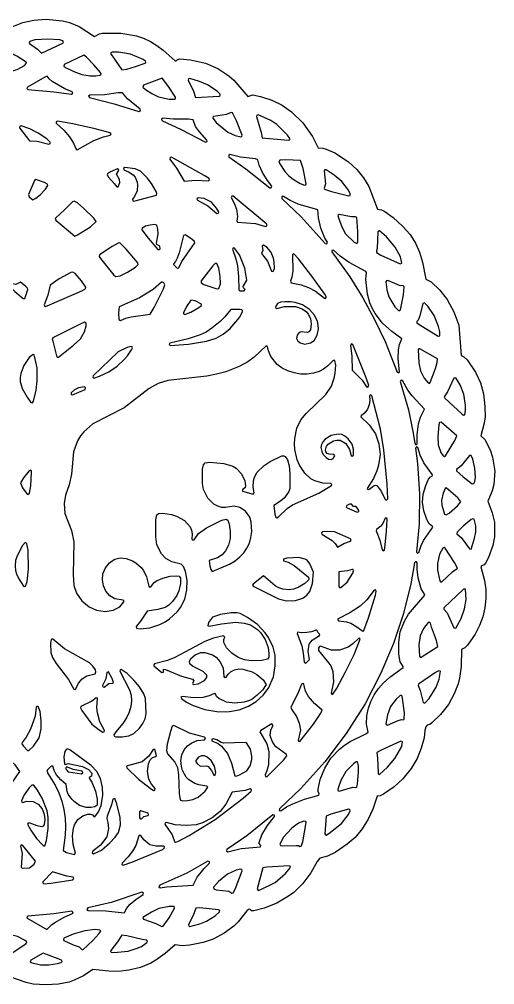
# Model space of a CAD drawing. Header units: metres. Extents: x 4 to 295, y 5 to 295.
# Drawn here: x 153.1 to 295.4, y 5.5 to 294.6 of the extents above; entities that cross this region are included whole.
import ezdxf

# ---------------------------------------------------------------- set-up
doc = ezdxf.new("R2010")
doc.units = ezdxf.units.M

msp = doc.modelspace()

# ---------------------------------------------------------------- linework, layer by layer
at = {"layer": 'CUT'}
msp.add_lwpolyline([(150.6747, 292.2927), (154.1692, 293.7003), (157.3726, 294.4056), (161.1418, 294.6434), (165.9643, 294.2318), (168.0631, 293.6924), (171.0349, 292.4565), (175.6227, 289.5182), (177.0945, 290.2861), (177.9112, 290.4508), (183.514, 290.4543), (188.1472, 289.6903), (190.252, 288.9818), (192.3051, 288.0161), (194.2577, 286.8298), (196.1707, 285.3568), (199.6908, 282.1884), (200.0177, 282.1891), (200.3265, 282.5223), (201.0937, 282.8079), (204.2957, 282.5405), (208.788, 281.484), (212.5471, 279.9022), (215.829, 277.7338), (217.3392, 276.4037), (221.4977, 271.5298), (222.9746, 272.0553), (225.2824, 271.5521), (228.7005, 270.4333), (231.7707, 268.9125), (234.576, 266.9318), (238.0019, 263.5906), (240.8782, 259.5105), (242.5197, 256.1274), (243.9325, 256.0561), (244.9356, 255.7918), (247.5224, 254.6515), (251.6328, 251.9211), (254.0893, 249.6452), (256.1466, 247.1693), (257.7298, 244.5306), (260.307, 237.8346), (261.5592, 237.6238), (262.5298, 237.1146), (265.0561, 235.2474), (267.8112, 232.7004), (270.0607, 230.1509), (271.6557, 227.6366), (272.8957, 224.858), (273.8111, 221.898), (274.7527, 216.7955), (276.3526, 216.0147), (279.0107, 213.5016), (281.1595, 210.7048), (283.2007, 207.0655), (284.6811, 203.0249), (285.3828, 194.0099), (286.1692, 193.6006), (287.1427, 192.6271), (289.6304, 189.0189), (291.1412, 185.7934), (292.0896, 182.4782), (292.5043, 178.7265), (292.5047, 175.5957), (292.2355, 173.711), (291.2533, 169.8739), (292.4936, 168.8441), (294.0363, 165.6788), (294.7291, 163.5392), (295.4051, 159.3303), (295.1307, 155.293), (294.6236, 153.4254), (293.3252, 150.307), (294.6871, 146.8561), (295.3117, 144.0733), (295.3424, 139.6732), (294.8097, 137.0168), (293.5629, 133.4922), (292.6566, 131.7836), (292.2233, 131.2642), (291.4744, 130.9606), (291.3056, 130.676), (292.3771, 126.6003), (292.736, 123.9063), (292.7685, 121.1564), (292.467, 118.3864), (291.8139, 115.6679), (290.8552, 113.0823), (289.557, 110.5389), (287.2624, 107.2292), (286.4674, 106.4393), (285.5111, 105.9598), (285.3256, 100.8424), (284.8864, 97.3288), (284.4927, 95.6659), (283.3214, 92.5913), (281.5614, 89.4596), (279.1574, 86.4108), (276.6164, 83.9562), (275.942, 83.4794), (275.179, 83.2663), (274.7878, 82.7827), (274.4615, 81.6198), (274.2446, 79.4816), (273.4192, 76.3321), (272.2352, 73.288), (270.4142, 70.2331), (267.9163, 67.1408), (265.3339, 64.7933), (262.1491, 62.5798), (261.1271, 62.1145), (260.2246, 61.9788), (258.943, 58.13), (257.5625, 55.0753), (255.7473, 52.1604), (253.6384, 49.6412), (251.2828, 47.582), (247.6147, 45.1462), (245.3387, 44.0679), (243.0042, 43.4264), (242.2676, 42.4721), (240.3173, 39.0769), (237.9751, 35.8269), (235.2562, 33.162), (233.7156, 32.0042), (230.2078, 29.9526), (226.4209, 28.4262), (223.3134, 27.6844), (222.6248, 27.6901), (222.0755, 28.1125), (221.6989, 28.0917), (221.1985, 27.6785), (218.603, 24.3332), (217.3042, 23.0939), (214.4026, 20.925), (211.153, 19.2088), (208.1662, 18.1338), (204.1489, 17.3421), (201.8567, 17.1646), (199.7831, 17.4593), (196.7047, 14.8294), (193.9216, 12.8373), (192.4126, 11.9926), (189.3308, 10.7221), (185.9156, 9.8991), (182.813, 9.5165), (179.8349, 9.5467), (175.0888, 10.0729), (172.2971, 8.189), (169.547, 6.8432), (168.0247, 6.3261), (164.7751, 5.7081), (160.9849, 5.5322), (157.1823, 5.6854), (155.1142, 6.1598), (150.2021, 7.8992)], dxfattribs=at)
for points in [[(156.2049, 287.9786), (156.0693, 287.7041), (156.1737, 287.4163), (158.5067, 285.6647), (159.7544, 284.4799), (166.1524, 287.5175), (166.3501, 287.861), (166.1451, 288.2002), (165.249, 288.4834), (161.5248, 288.7447), (157.7096, 288.4585), (156.2049, 287.9786)], [(144.5359, 281.7983), (144.3465, 281.2729), (145.1774, 280.6272), (147.5151, 279.4296), (149.3102, 278.9698), (150.5202, 279.033), (152.5998, 279.7384), (154.5818, 280.8169), (155.2655, 281.5029), (155.097, 281.8251), (152.299, 283.5863), (149.9778, 284.8279), (144.5359, 281.7983)], [(166.4914, 281.1153), (166.3858, 280.6257), (166.9129, 280.2201), (169.4027, 279.0058), (171.8433, 278.0791), (174.3178, 277.7108), (175.9783, 277.6807), (177.2153, 277.879), (177.5991, 278.2025), (177.4051, 278.7527), (175.4233, 281.018), (173.2188, 283.3397), (172.3978, 283.9022), (166.4914, 281.1153)], [(180.8338, 284.8486), (180.4938, 284.6496), (180.5007, 284.2557), (183.8078, 279.5026), (185.2694, 279.723), (187.911, 280.4852), (190.7675, 281.5026), (190.9934, 281.7501), (190.8949, 282.1408), (190.1181, 282.5919), (186.3353, 284.1806), (182.7363, 284.8159), (180.8338, 284.8486)], [(155.5639, 274.3561), (155.3171, 273.9214), (155.662, 273.6029), (163.378, 272.9045), (168.6521, 272.1974), (169.0585, 272.5336), (168.8658, 272.9254), (166.7365, 273.8049), (162.9343, 276.0569), (161.9839, 276.7922), (161.4157, 277.5664), (160.7168, 277.3345), (155.5639, 274.3561)], [(190.2525, 274.8915), (190.0816, 274.3613), (190.8949, 273.6062), (192.7429, 272.4028), (194.7951, 271.4048), (197.9302, 270.7063), (199.5085, 270.6884), (199.8284, 270.9395), (199.7973, 271.2765), (197.7033, 274.5296), (195.8172, 277.0625), (190.2525, 274.8915)], [(204.0928, 276.9055), (203.7012, 276.8038), (203.6104, 276.4096), (205.1814, 273.1339), (205.8477, 271.2577), (212.9473, 271.6475), (213.2551, 271.8568), (213.2262, 272.2617), (212.2756, 273.1134), (209.4187, 275.0208), (207.0132, 276.0664), (204.0928, 276.9055)], [(174.2292, 271.9612), (173.8182, 271.6271), (174.0819, 271.2017), (181.4296, 269.3537), (188.8838, 267.0569), (189.3384, 267.3072), (189.2354, 267.7235), (185.4896, 270.806), (183.9636, 272.6636), (182.6247, 272.6323), (178.602, 272.046), (174.2292, 271.9612)], [(211.1748, 265.5853), (210.9701, 265.3713), (210.985, 265.0512), (212.042, 263.7454), (215.5176, 260.8431), (217.672, 259.8243), (219.3571, 259.4734), (219.7225, 259.6449), (219.7703, 259.9772), (218.0702, 264.2881), (216.8879, 266.6812), (216.5499, 266.7301), (215.0621, 266.1583), (211.1748, 265.5853)], [(224.6016, 265.9893), (224.1887, 265.8916), (224.0913, 265.494), (225.4929, 260.7196), (225.773, 259.1722), (233.6079, 258.4315), (234.0527, 258.5803), (234.0906, 258.9849), (233.4078, 259.9504), (230.1602, 263.1648), (228.4312, 264.2991), (224.6016, 265.9893)], [(164.5175, 264.1331), (164.1262, 263.9475), (164.1477, 263.5149), (166.404, 261.4516), (168.1153, 259.4472), (169.3477, 257.5254), (170.101, 255.7617), (170.4024, 255.5327), (175.3574, 258.3773), (178.3145, 259.4447), (180.2911, 259.9157), (180.5592, 260.2137), (180.2885, 260.662), (175.8224, 261.8558), (169.0648, 263.3478), (164.5175, 264.1331)], [(196.037, 265.0395), (195.6009, 264.791), (195.7708, 264.3187), (201.5696, 261.6619), (208.7928, 257.878), (209.2839, 258.0521), (209.2466, 258.4814), (207.0286, 260.9271), (205.8734, 262.5251), (205.0871, 264.5334), (203.7342, 264.692), (199.1957, 264.6935), (196.037, 265.0395)], [(153.6251, 262.7167), (153.2126, 262.5918), (153.167, 262.1632), (156.0952, 258.2348), (158.4058, 258.1031), (161.9594, 257.2714), (162.3389, 257.4689), (162.3089, 257.8957), (161.2764, 258.8105), (158.7239, 260.5705), (156.2402, 261.811), (153.6251, 262.7167)], [(198.6528, 253.329), (198.1975, 253.2467), (198.1413, 252.7874), (200.1224, 250.0534), (202.3837, 246.1307), (205.8979, 246.4796), (209.6453, 246.2537), (209.9745, 246.4298), (209.9154, 246.928), (208.4008, 247.8747), (198.6528, 253.329)], [(228.0634, 244.1854), (228.5309, 244.1597), (228.6727, 244.6377), (227.3432, 246.3312), (225.8963, 248.7242), (224.8566, 250.9574), (224.4924, 252.5722), (223.7962, 252.8334), (219.2826, 253.3572), (216.1327, 254.1545), (215.7647, 253.9979), (215.8484, 253.4541), (220.9126, 249.8905), (228.0634, 244.1854)], [(231.0464, 252.4117), (230.8104, 252.0371), (231.0884, 251.3267), (232.596, 249.08), (233.7707, 247.7872), (235.0309, 246.7585), (237.1854, 245.4951), (238.5076, 244.9297), (238.8847, 245.0493), (238.9808, 245.3639), (238.0339, 249.9293), (237.294, 252.3139), (232.8916, 252.5632), (231.0464, 252.4117)], [(181.5163, 245.4575), (182.2928, 244.427), (182.6451, 244.5127), (183.1855, 245.7684), (183.0907, 246.6875), (182.1667, 248.3138), (182.8728, 249.3476), (182.8102, 249.6746), (182.518, 249.8342), (180.3725, 248.9728), (179.4929, 248.3831), (179.3444, 248.0961), (179.7511, 247.3711), (181.5163, 245.4575)], [(184.633, 250.2197), (184.2864, 250.0084), (184.3394, 249.573), (185.7993, 248.994), (187.1292, 248.0483), (187.7467, 247.3596), (188.3784, 245.8764), (188.5006, 245.023), (188.3183, 243.2877), (187.6022, 241.6097), (186.9753, 240.7529), (187.0823, 240.2978), (187.4073, 240.2139), (194.154, 241.998), (194.2353, 242.4591), (194.0356, 243.0436), (192.6949, 245.4368), (191.3735, 247.1689), (189.3633, 249.1811), (187.7305, 249.8702), (184.633, 250.2197)], [(244.9046, 249.5506), (244.5338, 249.5671), (244.3141, 249.2271), (244.7217, 245.3245), (244.3662, 244.0843), (244.4697, 243.7611), (246.5726, 243.0485), (251.7682, 241.7882), (252.1144, 241.896), (252.1747, 242.4151), (251.6472, 243.4806), (249.6492, 246.0481), (247.3097, 247.9805), (244.9046, 249.5506)], [(157.999, 246.666), (157.6078, 246.3379), (155.8335, 242.1294), (156.0039, 241.4438), (157.1047, 240.6255), (158.0326, 241.0401), (159.275, 242.072), (160.9224, 243.7788), (161.6626, 244.8758), (161.525, 245.2457), (160.6445, 245.7512), (157.999, 246.666)], [(163.8701, 235.0934), (163.7874, 234.7668), (164.003, 234.4431), (169.7021, 229.7262), (170.5086, 230.0565), (174.3597, 232.4889), (176.0621, 234.0462), (175.3805, 235.0653), (172.4222, 238.0233), (170.4887, 239.6635), (169.4924, 240.2258), (168.9737, 239.9853), (166.6344, 237.5585), (163.8701, 235.0934)], [(206.6211, 241.1928), (206.2605, 240.8943), (206.4137, 240.4854), (209.4798, 238.763), (212.2082, 236.4941), (212.7184, 236.5993), (212.7724, 236.9607), (212.1208, 238.0791), (210.5713, 239.8339), (208.4625, 240.9353), (206.6211, 241.1928)], [(217.1086, 241.6752), (216.6732, 241.7037), (216.4839, 241.3106), (217.4302, 239.6122), (218.0873, 237.8128), (218.4409, 235.6321), (218.2223, 234.2024), (218.3635, 233.8703), (223.7852, 233.4713), (226.8119, 232.6357), (227.1857, 232.7686), (227.1417, 233.3133), (217.1086, 241.6752)], [(244.6228, 227.5264), (245.1095, 227.4323), (245.3051, 227.8546), (244.5782, 229.0869), (243.3713, 232.1233), (242.6365, 235.2383), (242.4044, 237.5364), (236.5682, 239.2721), (234.1398, 240.3662), (232.1381, 241.61), (231.7155, 241.5363), (231.6941, 240.9901), (237.4602, 235.4536), (244.6228, 227.5264)], [(248.8848, 236.2042), (248.4793, 235.9123), (248.6171, 235.1782), (249.687, 232.462), (250.7637, 230.3879), (253.3765, 227.9388), (253.9435, 227.5972), (254.2689, 227.6511), (254.4366, 227.9351), (254.4382, 231.0677), (254.0863, 235.268), (253.7726, 235.4511), (252.5178, 235.46), (248.8848, 236.2042)], [(189.8617, 232.1147), (189.7799, 231.6091), (191.6735, 229.0622), (194.5445, 225.7033), (195.0616, 225.6908), (195.1983, 225.9512), (195.1145, 226.6915), (194.2971, 227.1643), (194.1764, 227.5558), (194.6139, 230.3872), (194.5552, 231.8432), (194.2946, 232.9559), (193.5616, 233.1657), (192.2333, 233.0204), (190.8648, 232.6471), (189.8617, 232.1147)], [(260.0189, 225.2977), (260.0646, 224.7674), (261.2878, 224.0399), (267.1213, 221.3874), (267.6064, 221.5697), (267.2169, 223.5363), (265.5867, 226.4511), (263.0565, 229.4783), (260.9119, 231.336), (260.4666, 231.0183), (260.2492, 226.0486), (260.0189, 225.2977)], [(199.8405, 222.0827), (199.2228, 221.4251), (199.3136, 221.1081), (200.3785, 220.1302), (200.8437, 220.1782), (201.7323, 222.0877), (205.5909, 227.6711), (205.5279, 228.0593), (204.721, 228.8126), (202.7701, 230.1148), (202.2755, 229.8856), (200.9465, 224.658), (200.385, 223.0882), (199.8405, 222.0827)], [(177.1217, 224.0702), (176.9982, 223.6462), (177.4263, 223.0015), (181.3303, 218.0247), (181.9978, 217.6143), (183.2386, 217.8639), (185.5081, 218.9515), (187.8644, 220.3873), (188.6941, 221.2252), (188.5313, 221.7414), (185.0758, 225.7816), (183.1731, 227.6681), (182.6536, 227.5715), (180.8635, 226.6031), (177.1217, 224.0702)], [(217.5212, 226.1486), (217.0627, 226.195), (216.8734, 225.8092), (217.9314, 222.9342), (218.4416, 220.8311), (218.7348, 217.6338), (218.8017, 213.6567), (219.1007, 213.3602), (220.4437, 213.2939), (220.7462, 213.7642), (220.196, 214.2502), (220.107, 214.6404), (221.2158, 216.4819), (220.5825, 220.0918), (219.0231, 224.0612), (217.5212, 226.1486)], [(225.9424, 225.3899), (225.5854, 224.4828), (227.3583, 222.2181), (228.5467, 219.2371), (229.0771, 219.0903), (229.4476, 219.9961), (229.4222, 221.9925), (229.2093, 223.0994), (228.3757, 224.9588), (227.1381, 226.4051), (226.1577, 226.9642), (225.7834, 226.676), (225.9424, 225.3899)], [(256.8122, 216.6909), (257.0738, 218.8388), (256.8676, 219.0967), (251.8514, 221.7693), (249.1332, 223.7176), (247.1581, 225.5442), (246.6137, 225.4498), (246.6044, 225.0156), (252.0339, 217.4788), (255.9488, 211.2088), (259.4592, 204.7731), (262.5991, 198.2013), (266.1852, 188.9639), (266.6566, 188.7518), (266.9307, 189.119), (266.4805, 192.9841), (266.6556, 195.6872), (266.9311, 197.2684), (267.644, 198.9939), (264.584, 201.1443), (261.8329, 203.632), (259.6087, 206.5321), (258.7191, 208.0999), (258.0191, 209.7425), (257.2817, 212.3469), (256.8122, 216.6909)], [(234.2563, 216.2454), (234.4955, 215.7546), (237.4312, 215.0915), (239.658, 214.3464), (241.736, 213.2453), (244.4009, 211.1219), (244.7006, 211.0767), (244.9599, 211.2943), (244.9674, 211.5972), (244.5182, 212.3068), (240.6783, 217.6714), (236.6744, 222.9028), (235.2867, 224.4245), (234.8578, 224.0839), (234.9659, 219.2531), (234.7009, 217.4442), (234.2563, 216.2454)], [(207.5162, 216.3599), (207.5242, 215.7697), (208.3441, 215.254), (211.9177, 214.0151), (212.5401, 213.8878), (212.8253, 214.0131), (213.2724, 215.4723), (213.2198, 217.6984), (212.8081, 220.0736), (212.2289, 221.5225), (211.7559, 221.5552), (211.0168, 220.7699), (207.5162, 216.3599)], [(160.5307, 209.1621), (160.5914, 208.8304), (160.888, 208.67), (162.0639, 209.1043), (171.803, 213.358), (172.8867, 213.9635), (172.9984, 214.4106), (171.6946, 216.3101), (169.7962, 218.47), (169.1205, 218.9587), (168.487, 218.8494), (165.0207, 216.9101), (162.2889, 215.042), (161.5947, 212.0102), (160.5307, 209.1621)], [(150.0601, 215.3002), (150.0344, 214.777), (151.7734, 213.0931), (154.2442, 211.0023), (154.7446, 211.048), (155.5842, 213.7087), (155.4798, 214.164), (155.0318, 214.66), (153.4103, 215.9356), (152.0428, 215.1866), (150.6695, 215.5256), (150.0601, 215.3002)], [(182.9147, 204.7671), (183.356, 204.4899), (184.9303, 205.1849), (186.5873, 205.5784), (192.2768, 206.3852), (193.4739, 208.3842), (196.2098, 213.9421), (196.5981, 215.1033), (196.3362, 215.712), (195.98, 215.9494), (195.6461, 215.8947), (193.1161, 213.7163), (189.103, 211.2266), (183.0099, 208.5418), (182.7885, 206.6935), (182.9147, 204.7671)], [(263.3755, 216.4101), (263.0166, 216.3569), (262.8568, 216.0312), (263.0942, 213.6691), (263.6828, 211.5678), (265.4872, 208.5458), (266.6049, 207.4503), (267.001, 207.3896), (267.2356, 207.6723), (268.1225, 212.142), (268.3012, 214.5503), (268.0292, 214.8719), (266.8912, 214.8973), (263.3755, 216.4101)], [(202.2285, 206.767), (202.266, 206.3955), (202.5986, 206.2258), (204.414, 206.9145), (206.8711, 208.3339), (207.5837, 208.9474), (207.6141, 209.3563), (205.6964, 210.2948), (204.4104, 210.5057), (203.1291, 208.5896), (202.2285, 206.767)], [(229.7559, 208.5346), (229.834, 208.1806), (230.1513, 208.042), (232.4567, 208.657), (235.7185, 208.6796), (237.797, 207.9671), (239.0751, 207.0012), (239.6008, 206.3758), (240.2369, 205.023), (240.4438, 203.4473), (240.2237, 201.6607), (239.7647, 201.0593), (239.3122, 200.8891), (237.4592, 201.0009), (236.9059, 200.8197), (236.2314, 200.0382), (236.1124, 199.0036), (236.3498, 198.4643), (237.1312, 197.7355), (238.5253, 197.3804), (240.2147, 197.7168), (241.3103, 198.4876), (242.2737, 200.0645), (242.6276, 201.9759), (242.5694, 203.0862), (242.3623, 204.1454), (241.4505, 206.078), (239.9095, 207.7738), (237.8906, 209.0877), (235.6192, 209.8446), (234.2825, 210.0261), (232.5836, 210.083), (231.2686, 209.9053), (230.3594, 209.5014), (229.7559, 208.5346)], [(272.0947, 204.1691), (272.1104, 203.792), (272.5232, 203.4628), (278.4922, 199.7232), (279.0234, 199.8719), (278.9637, 201.0795), (278.5908, 202.6926), (277.2928, 205.9586), (275.4181, 208.7059), (274.3796, 209.7279), (273.8722, 209.5348), (272.9778, 205.8774), (272.4483, 204.5833), (272.0947, 204.1691)], [(198.1741, 197.6888), (197.9399, 197.2892), (198.2903, 196.9421), (203.7492, 197.3782), (209.1149, 198.2771), (211.9902, 199.1881), (214.1196, 200.3151), (216.2193, 202.0736), (219.0146, 205.358), (219.9294, 207.0258), (219.9336, 207.4814), (219.7118, 207.6832), (219.0095, 207.7689), (216.3821, 207.7658), (214.6275, 205.5705), (213.2422, 204.1863), (210.7469, 202.1312), (208.9726, 200.9898), (207.2241, 200.1618), (203.68, 198.961), (198.1741, 197.6888)], [(163.1232, 199.2337), (162.956, 198.95), (163.0633, 198.2564), (164.2454, 193.8264), (164.4191, 193.5051), (164.7733, 193.4366), (169.3323, 197.0187), (171.3535, 198.9512), (172.575, 201.0745), (173.0815, 202.8835), (173.0793, 203.6905), (172.629, 203.9173), (171.0957, 203.2769), (163.1232, 199.2337)], [(184.4068, 120.1718), (184.4138, 120.5059), (184.1961, 120.711), (181.6855, 121.1216), (180.1506, 122.0144), (178.9853, 123.377), (178.2445, 124.9859), (177.9453, 126.751), (178.1289, 128.6135), (178.8501, 130.3973), (180.1174, 131.8981), (180.8778, 132.5072), (181.6979, 132.9749), (183.2914, 133.3923), (185.0409, 133.2158), (186.9921, 132.4706), (187.9616, 131.9053), (189.5141, 130.4997), (190.2091, 129.5835), (191.1735, 127.6546), (191.8215, 124.8436), (192.0745, 124.5855), (192.4596, 124.6703), (193.464, 125.9383), (194.1949, 126.4632), (196.0669, 127.3242), (198.2606, 127.8506), (200.0614, 128.003), (200.9102, 127.8545), (201.3559, 127.2864), (201.359, 125.7047), (200.8467, 123.4603), (200.2423, 122.1085), (198.9134, 120.3075), (197.8373, 119.2364), (196.7081, 118.5119), (194.5224, 117.8916), (191.3291, 117.3594), (189.3818, 114.3582), (188.0642, 112.8151), (188.1543, 112.2625), (189.2472, 112.125), (192.1954, 112.4186), (195.184, 113.3862), (196.695, 114.1846), (198.087, 115.0872), (200.4508, 117.2852), (201.3706, 118.4992), (202.5845, 121.0119), (203.2244, 123.8106), (203.2868, 126.702), (202.8042, 129.3139), (202.1975, 130.7955), (201.5635, 131.4658), (198.7276, 132.1593), (196.9908, 133.1511), (195.6372, 134.5154), (194.2172, 137.2116), (193.9113, 139.6791), (193.9404, 144.7311), (194.2741, 146.2311), (194.7449, 146.649), (196.0552, 146.7824), (198.6514, 146.3578), (200.1116, 145.8774), (202.5701, 144.5111), (204.25, 142.631), (204.6627, 141.626), (204.8153, 140.5805), (204.711, 138.9563), (205.0472, 138.6432), (205.3866, 138.7726), (206.7318, 140.6117), (209.0796, 142.3331), (213.7052, 144.6884), (214.9886, 144.9359), (215.4868, 144.6627), (215.9152, 143.4355), (216.216, 141.355), (216.1575, 139.1837), (215.6848, 137.1847), (214.7854, 135.4287), (213.8372, 134.2977), (212.411, 133.365), (209.9636, 132.5709), (210.0922, 130.9301), (210.4121, 129.8671), (210.8189, 129.3046), (216.0331, 131.4859), (217.68, 132.4644), (219.1346, 133.6231), (220.2931, 134.8681), (221.2417, 136.2765), (221.9602, 137.7998), (222.4415, 139.4377), (222.6785, 141.2372), (222.5408, 144.0768), (222.0446, 145.5948), (220.7744, 147.306), (219.0808, 148.4475), (217.3905, 148.8187), (214.8426, 148.4138), (213.6284, 148.475), (212.4724, 148.799), (211.3243, 149.4042), (209.4945, 151.2045), (208.2563, 153.808), (207.9148, 155.6519), (207.8895, 159.8846), (208.1851, 161.1861), (208.6993, 161.8446), (210.1604, 162.0162), (214.3552, 161.6352), (216.9832, 160.8039), (218.0083, 160.2054), (219.6098, 158.4924), (220.5473, 156.4606), (220.8066, 154.9482), (220.6486, 154.405), (219.8796, 153.6854), (219.9112, 153.2896), (223.0717, 152.4611), (223.4274, 152.8352), (223.0637, 154.5675), (223.153, 156.4532), (223.458, 157.5491), (224.3224, 158.9949), (226.3479, 161.0201), (228.1577, 162.2581), (231.7148, 163.8753), (232.2457, 163.9169), (232.6845, 163.7027), (233.3964, 162.6787), (233.8516, 160.9492), (234.087, 158.6423), (234.0286, 154.1788), (233.7328, 153.2282), (232.4365, 151.3095), (231.2545, 150.3047), (229.2563, 149.0255), (229.5733, 146.4611), (229.8625, 145.5391), (230.159, 145.3285), (230.7174, 145.643), (233.2607, 148.0939), (234.8337, 149.1898), (242.7281, 152.7707), (246.5431, 154.9857), (246.6091, 155.3459), (246.3474, 155.602), (243.9943, 155.7427), (241.5258, 156.4003), (240.3908, 157.018), (238.5203, 158.7136), (236.9829, 161.1045), (236.3092, 162.695), (235.5477, 165.8576), (235.4545, 167.5362), (235.5178, 169.1493), (236.1903, 172.2196), (237.3888, 174.7182), (238.9162, 176.5765), (244.8373, 182.2906), (246.5014, 184.7461), (247.3773, 187.2053), (247.6449, 188.7145), (247.8164, 191.0605), (247.5926, 192.4684), (247.091, 192.4749), (245.4182, 190.8341), (244.1679, 189.8909), (242.865, 189.182), (241.127, 188.621), (239.1649, 188.345), (237.2279, 188.4083), (235.3214, 188.726), (233.4454, 189.3276), (231.7679, 190.18), (230.2777, 191.3012), (228.4297, 193.6805), (227.7077, 195.3263), (227.4041, 196.6205), (226.9455, 196.8165), (223.3472, 193.4909), (221.49, 192.0756), (218.9002, 190.705), (214.8793, 189.0615), (212.1303, 188.3215), (209.2168, 187.7913), (197.5137, 186.4463), (194.6237, 185.5979), (192.0015, 184.1245), (184.4287, 178.3056), (175.1309, 173.5401), (172.4089, 171.1419), (171.3727, 169.8537), (170.5044, 168.3857), (169.3432, 165.1242), (168.6915, 158.4512), (167.9577, 155.2518), (166.8974, 152.152), (166.501, 149.628), (166.6655, 146.6376), (168.72, 141.5823), (169.4262, 138.1683), (169.1651, 128.3437), (169.3729, 125.1139), (170.1774, 122.8033), (171.7912, 120.5387), (174.0013, 118.6951), (176.1368, 117.7123), (178.7704, 117.3112), (181.1938, 117.6527), (183.2188, 118.7189), (184.4068, 120.1718)], [(175.1801, 187.8882), (175.0797, 187.4719), (175.4219, 187.2144), (177.1261, 187.778), (179.88, 189.1098), (182.3497, 190.7922), (184.4904, 192.7274), (185.421, 193.8295), (186.7124, 195.6833), (186.9563, 196.2152), (186.8959, 196.538), (186.5352, 196.6991), (185.3599, 196.3792), (182.6636, 195.0483), (175.1801, 187.8882)], [(252.9564, 197.2369), (252.5215, 197.4585), (252.2109, 197.0819), (252.6609, 193.6334), (252.7756, 189.5875), (255.7615, 186.5966), (257.0355, 184.5852), (257.4542, 184.4725), (257.7089, 184.9305), (256.9099, 187.2876), (252.9564, 197.2369)], [(156.5333, 179.8684), (157.0281, 179.7678), (157.3372, 180.2734), (158.0814, 183.5395), (158.4336, 186.3846), (158.3723, 190.2766), (157.7685, 193.3252), (157.4963, 194.1237), (157.1836, 194.3061), (156.0677, 193.3271), (154.4187, 190.9974), (153.4956, 188.5957), (153.3172, 187.3993), (153.3512, 186.2007), (153.9622, 184.0943), (155.4177, 181.4672), (156.5333, 179.8684)], [(273.0326, 195.9823), (272.6604, 195.9554), (272.4812, 195.6281), (272.7314, 191.7485), (273.2098, 189.3518), (274.2919, 187.1872), (275.4796, 185.7375), (275.863, 185.6231), (276.1344, 185.8699), (277.6858, 190.0705), (278.2074, 191.8176), (278.2991, 192.9222), (273.0326, 195.9823)], [(271.4697, 167.5732), (271.83, 167.2389), (272.2313, 167.5226), (272.1629, 170.242), (272.6344, 173.5298), (273.2107, 175.4951), (274.4108, 177.8637), (270.6751, 181.8457), (269.4049, 183.5622), (267.8459, 186.4396), (267.4404, 186.5953), (267.1472, 186.1268), (269.5623, 177.6933), (271.0246, 170.7035), (271.4697, 167.5732)], [(281.2316, 183.0678), (280.2434, 181.5449), (280.4726, 181.1915), (285.5673, 176.4518), (286.0457, 176.1171), (286.4307, 176.2329), (286.6924, 177.5595), (286.6659, 179.0641), (286.171, 182.3892), (285.0511, 185.1701), (283.7544, 187.2446), (283.2188, 187.1369), (281.2316, 183.0678)], [(168.6103, 182.7959), (168.5851, 182.2971), (169.0359, 182.167), (172.7424, 183.8089), (172.9337, 184.2965), (172.5427, 184.5474), (170.7496, 184.2512), (169.575, 183.6638), (168.6103, 182.7959)], [(258.6595, 181.9285), (258.2888, 182.2033), (257.9155, 181.9321), (257.9926, 180.581), (257.8172, 179.1939), (257.3272, 177.8868), (256.5038, 176.7549), (255.3784, 175.8778), (255.2955, 175.5618), (257.8319, 173.2149), (259.7451, 170.5371), (260.7659, 167.5569), (261.0674, 164.3533), (260.6286, 161.1361), (260.1131, 159.4637), (259.1054, 157.1567), (257.2112, 154.1559), (257.369, 153.9052), (257.6945, 153.8455), (259.3283, 155.0203), (259.7877, 155.131), (260.1815, 154.9516), (261.3953, 153.382), (262.6605, 150.8216), (263.0272, 150.6599), (263.3678, 151.0185), (263.228, 155.4602), (262.2616, 165.7107), (261.2375, 171.8513), (258.6595, 181.9285)], [(279.3336, 174.0015), (278.8383, 173.9024), (278.6441, 173.1558), (278.4131, 169.7311), (278.5007, 167.1968), (279.3108, 164.8937), (280.0205, 163.8674), (280.3628, 163.7443), (280.6394, 163.9242), (283.5203, 168.5483), (284.1033, 169.948), (279.3336, 174.0015)], [(247.5651, 163.8838), (247.2488, 164.3204), (245.8017, 164.4115), (245.2579, 164.6421), (244.8507, 165.084), (244.7164, 165.66), (245.0789, 166.7792), (245.5881, 167.4251), (247.1611, 168.4343), (248.1695, 168.6373), (249.1749, 168.5578), (250.802, 167.6188), (251.9611, 165.8053), (252.4125, 163.9796), (252.7763, 163.8078), (253.111, 164.0851), (253.1249, 165.9069), (252.6858, 167.3648), (251.5133, 169.0083), (250.5473, 169.8331), (249.6026, 170.2937), (248.5414, 170.4094), (246.4336, 169.9742), (244.6245, 168.8555), (243.966, 168.1423), (243.538, 167.3136), (243.3785, 166.4583), (243.619, 165.2091), (244.0347, 164.3561), (244.9164, 163.3954), (245.644, 162.9592), (246.4955, 162.8652), (247.0522, 163.1206), (247.5651, 163.8838)], [(271.9677, 135.1679), (272.2145, 134.7676), (272.6888, 134.9278), (273.4029, 137.0258), (274.1323, 138.5159), (276.8962, 142.5215), (276.7885, 142.7958), (275.8065, 143.5784), (275.1053, 144.889), (274.1971, 147.4372), (273.8333, 149.9584), (274.039, 152.3944), (274.7792, 155.0116), (275.6328, 156.9528), (276.1381, 157.5752), (276.6994, 157.8612), (276.7941, 158.1806), (274.1763, 161.8318), (273.062, 164.1483), (272.4089, 166.3872), (272.0386, 166.6123), (271.6657, 166.206), (272.3195, 161.5774), (272.8759, 152.5095), (272.7589, 143.5306), (271.9677, 135.1679)], [(285.3413, 160.9155), (283.9269, 159.8338), (283.9723, 159.4696), (285.9827, 157.6042), (288.6954, 155.5307), (289.1936, 155.5961), (289.4885, 156.2026), (289.6521, 157.5224), (289.5101, 160.2378), (288.907, 162.8659), (288.3703, 164.0623), (287.8196, 164.0545), (285.3413, 160.9155)], [(155.3773, 152.4675), (155.7713, 152.3875), (156.1084, 152.7636), (156.558, 154.8821), (156.7627, 158.9845), (156.6822, 159.3947), (156.4056, 159.5845), (156.0567, 159.4623), (154.3109, 157.3572), (153.4471, 155.8421), (154.0265, 154.3417), (155.3773, 152.4675)], [(280.3761, 146.4645), (280.8437, 146.2064), (281.7525, 146.7877), (284.2246, 148.9357), (285.2431, 150.1124), (284.3433, 151.3551), (280.9084, 154.3141), (280.5504, 154.1329), (279.932, 152.7032), (279.469, 150.5049), (279.5844, 149.1798), (280.3761, 146.4645)], [(251.1029, 149.052), (250.907, 148.6341), (251.2313, 148.2972), (254.2468, 147.0312), (254.7023, 147.2439), (254.6967, 147.5832), (254.1182, 148.4168), (253.7608, 148.7122), (253.0892, 148.7754), (252.5289, 149.4264), (251.9339, 149.4117), (251.1029, 149.052)], [(259.9894, 141.8896), (259.8776, 141.481), (261.0028, 138.6316), (261.7157, 135.7539), (262.2105, 135.4975), (262.454, 135.7315), (262.5537, 136.3058), (263.0517, 141.3377), (263.2559, 144.9469), (263.1255, 145.2573), (262.5707, 145.2202), (261.8725, 143.6467), (261.2979, 142.8521), (259.9894, 141.8896)], [(284.124, 141.0927), (284.0939, 140.5749), (285.3251, 139.4547), (287.8458, 136.04), (288.3888, 136.003), (289.2826, 138.8751), (289.7383, 141.0899), (289.7665, 142.9813), (289.2344, 144.9088), (288.8689, 145.071), (288.3745, 144.8269), (285.9375, 142.8472), (284.124, 141.0927)], [(243.8517, 141.1347), (243.5298, 140.8483), (243.6393, 140.4649), (246.7665, 138.5502), (247.6763, 137.6931), (248.3466, 136.6112), (250.2115, 137.6587), (252.2094, 138.4011), (252.4211, 138.6589), (252.2094, 139.1063), (247.4593, 141.141), (245.9002, 141.2646), (243.8517, 141.1347)], [(154.3394, 124.8901), (154.6439, 124.7613), (154.9378, 124.9125), (155.4133, 126.325), (155.8549, 129.9836), (155.7111, 135.6299), (155.2981, 137.5139), (154.8362, 137.9125), (154.0016, 137.0893), (152.4125, 133.9923), (151.9392, 132.5801), (151.8226, 131.0082), (151.9089, 129.6111), (152.1945, 128.5273), (152.9122, 127.0683), (154.3394, 124.8901)], [(278.9607, 126.4803), (279.1757, 126.1737), (279.5823, 126.2114), (282.795, 129.2217), (284.2686, 130.2449), (283.3801, 131.9976), (280.5931, 136.309), (280.3165, 136.4879), (279.8633, 136.2185), (278.9072, 134.4762), (278.2695, 131.6645), (278.2699, 129.6338), (278.9607, 126.4803)], [(223.0586, 125.508), (222.9134, 125.1725), (223.1099, 124.8642), (230.6852, 121.0696), (233.121, 120.4425), (235.731, 120.5618), (237.9268, 121.3117), (239.1511, 122.2048), (240.0096, 123.3081), (240.8211, 125.676), (241.1277, 129.0428), (240.0127, 131.5707), (239.2152, 132.6404), (238.6914, 133.016), (236.7453, 133.4716), (233.1277, 133.2332), (232.2185, 132.9702), (232.1726, 132.4205), (233.5966, 132.0623), (235.3277, 131.1109), (239.678, 127.6134), (239.7998, 127.0121), (239.6563, 126.6371), (238.5869, 125.6436), (236.5276, 124.5036), (235.149, 124.0128), (233.8677, 123.8037), (231.9481, 123.9806), (230.7323, 124.3843), (229.6341, 125.0078), (226.1742, 127.978), (223.0586, 125.508)], [(230.9311, 58.21), (230.8694, 57.7204), (231.337, 57.5624), (233.0801, 58.7819), (234.9444, 59.7274), (238.4645, 61.0767), (242.7601, 62.3076), (242.8916, 62.664), (242.5522, 63.4293), (242.548, 64.1157), (243.1715, 66.9559), (244.5087, 70.4231), (246.3817, 73.4173), (248.9007, 76.0533), (250.4377, 77.2597), (252.0951, 78.3528), (256.8431, 80.6835), (257.4765, 81.1641), (257.0178, 83.5897), (257.1627, 86.1932), (257.5744, 88.3272), (258.2835, 90.3783), (259.3171, 92.386), (260.5941, 94.2217), (262.1318, 95.9335), (263.9683, 97.589), (268.0192, 100.4847), (268.0176, 100.8229), (267.0994, 102.2296), (266.7444, 104.5075), (266.7441, 108.1554), (267.1358, 111.2227), (268.3718, 114.4296), (269.6464, 116.5375), (274.448, 122.1994), (274.411, 122.5254), (273.3902, 124.1168), (273.046, 125.1438), (272.5157, 127.4183), (272.2217, 129.8371), (272.2048, 131.8473), (272.0238, 132.1247), (271.6593, 132.149), (271.443, 131.8981), (270.319, 125.5666), (268.0667, 116.6743), (265.0744, 107.7525), (261.3356, 98.8327), (256.6265, 89.6777), (250.9438, 80.7848), (244.5081, 72.3014), (237.3196, 64.2893), (230.9311, 58.21)], [(248.7312, 124.8125), (248.9266, 124.5017), (249.2935, 124.4909), (251.1894, 126.0974), (252.9313, 128.7286), (253.1638, 129.4908), (253.0249, 129.8251), (252.7077, 129.9095), (251.3222, 129.4331), (248.736, 129.1396), (248.7312, 124.8125)], [(254.1528, 112.7019), (255.9595, 111.398), (256.2537, 111.6097), (257.6403, 115.4311), (259.6917, 122.2306), (259.9671, 123.3835), (259.7026, 123.7696), (259.3081, 123.6824), (257.0938, 120.8017), (255.1119, 118.9361), (252.0682, 116.9239), (248.3632, 114.9769), (248.6204, 114.4849), (251.0387, 114.2031), (252.2961, 113.7934), (254.1528, 112.7019)], [(280.2229, 118.4278), (280.1815, 117.9889), (281.1572, 116.871), (283.1968, 112.3906), (283.7291, 112.2645), (285.3303, 115.1825), (286.4112, 118.1344), (286.8708, 120.8747), (286.6927, 123.9479), (286.3473, 124.0946), (285.9816, 123.875), (280.2229, 118.4278)], [(193.5493, 101.6043), (193.3047, 101.3341), (193.3902, 100.9798), (195.7444, 98.9933), (196.2641, 99.1745), (196.2779, 99.9801), (196.8938, 99.9312), (201.6602, 97.933), (204.8798, 97.0718), (205.286, 96.5594), (204.89, 95.8783), (205.1186, 95.4726), (206.6067, 95.6459), (208.5367, 96.6583), (209.1782, 97.4914), (209.2042, 98.1835), (208.163, 99.3592), (204.9042, 100.8921), (204.1434, 101.6297), (204.0225, 102.3141), (204.3851, 103.2241), (205.6891, 104.3219), (207.4167, 105.0245), (208.6368, 105.0593), (210.9369, 104.296), (211.9808, 103.6076), (213.1572, 102.3409), (214.0971, 100.4612), (214.3364, 97.8738), (214.547, 97.5706), (214.9789, 97.6232), (215.6193, 98.5522), (216.4984, 99.3106), (217.5474, 99.824), (218.7703, 100.0816), (220.0442, 100.0539), (222.835, 99.2124), (224.2274, 98.3931), (226.1021, 96.8692), (226.9666, 95.4607), (225.8416, 93.7406), (224.3354, 92.2638), (222.7531, 91.0625), (222.015, 90.6194), (220.432, 90.1145), (217.604, 89.8196), (215.1054, 90.1477), (212.7663, 91.215), (212.1403, 91.8168), (211.8343, 92.6124), (211.5481, 92.771), (209.9444, 92.0257), (208.0691, 91.5475), (205.3754, 91.4613), (201.8385, 91.8881), (201.4632, 91.6096), (201.5932, 91.1936), (203.11, 90.1785), (205.1734, 89.1627), (208.577, 87.9219), (212.8529, 87.2526), (216.0126, 87.3396), (218.9373, 87.89), (221.6561, 88.9025), (224.0239, 90.3177), (226.0974, 92.1941), (227.7179, 94.358), (229.1853, 97.7677), (229.6533, 101.0536), (229.6556, 104.2508), (229.07, 106.6511), (227.7015, 109.5016), (226.7236, 110.923), (224.3797, 113.4098), (221.4088, 115.5403), (219.1584, 116.7404), (218.3131, 116.9209), (216.5022, 116.9202), (213.2805, 116.3992), (210.869, 115.5957), (209.7507, 114.0504), (209.4882, 113.0518), (209.8814, 112.8678), (213.6405, 113.6465), (217.8924, 114.0571), (220.3897, 113.8472), (222.3032, 113.291), (224.3949, 111.8786), (225.2919, 110.9767), (226.7223, 108.8776), (227.5706, 106.5082), (227.8157, 104.6754), (227.7825, 103.6353), (227.3676, 103.057), (225.7158, 102.593), (222.5017, 102.5636), (220.4499, 102.8087), (218.6488, 103.5173), (216.7045, 104.8286), (215.1469, 106.4527), (214.3391, 108.0207), (214.3326, 108.9528), (214.6125, 109.6296), (214.2037, 109.9879), (211.2442, 109.3136), (208.6288, 108.3562), (199.6128, 103.4841), (197.4844, 102.6579), (193.5493, 101.6043)], [(272.8644, 103.8901), (273.0545, 103.6119), (273.4257, 103.6013), (278.3475, 106.8176), (278.0287, 108.6082), (276.459, 112.5886), (276.1668, 113.8276), (275.9296, 114.0632), (275.5089, 113.955), (274.092, 112.1773), (273.1121, 109.9779), (272.7295, 107.3188), (272.8644, 103.8901)], [(237.5671, 110.9444), (236.3792, 111.1148), (236.2401, 110.7342), (237.629, 106.9985), (238.0996, 104.8166), (238.4022, 102.0859), (238.8671, 101.834), (239.9302, 102.8795), (239.5263, 105.3022), (239.8753, 107.4761), (240.7657, 108.7573), (242.9356, 110.0665), (243.0793, 110.4401), (242.5282, 110.8783), (242.2469, 111.5148), (241.9854, 111.6722), (240.563, 111.216), (239.1661, 111.0308), (237.5671, 110.9444)], [(163.1276, 108.9965), (162.8, 109.0558), (162.5635, 108.8746), (162.3975, 107.7875), (162.5378, 105.0323), (163.0425, 103.4712), (164.0947, 101.743), (167.8363, 96.9491), (169.4438, 94.0227), (169.9176, 93.8955), (170.7829, 95.7858), (171.8448, 97.0828), (173.2685, 98.0155), (175.7558, 98.6033), (176.0272, 99.1981), (175.8976, 99.7779), (175.0855, 100.9698), (174.0626, 101.9095), (166.5675, 106.1056), (163.1276, 108.9965)], [(243.2368, 106.958), (242.9214, 106.8041), (242.6396, 106.2977), (242.6511, 105.5909), (245.7764, 101.8259), (246.3193, 100.9737), (246.9348, 99.3039), (247.0948, 96.265), (246.4855, 92.8805), (246.6411, 92.5827), (246.9703, 92.5163), (248.0528, 94.1228), (250.6541, 99.0045), (253.289, 104.3918), (255.1657, 108.9989), (254.9219, 109.2662), (254.595, 109.2384), (252.916, 107.6582), (251.5176, 106.6447), (248.947, 105.6981), (246.5561, 105.7375), (243.2368, 106.958)], [(178.0257, 95.1598), (178.0549, 94.7289), (178.4636, 94.5891), (179.8692, 95.7788), (180.9647, 95.8506), (181.253, 96.0708), (180.9178, 97.2464), (179.7495, 99.2326), (179.2433, 99.0193), (178.9751, 97.1625), (178.0257, 95.1598)], [(181.3849, 80.3574), (181.4469, 79.9316), (181.9518, 79.7318), (183.8876, 79.751), (185.8831, 80.1023), (187.3355, 80.7883), (189.0857, 82.3894), (190.0366, 83.7381), (190.7074, 85.1153), (191.0391, 86.7536), (190.8989, 91.2833), (190.3852, 92.6353), (189.0362, 94.7005), (187.3985, 96.7192), (185.3245, 98.7364), (183.6153, 99.9153), (183.2686, 99.7811), (183.1919, 99.4174), (186.1133, 93.8549), (186.5348, 92.2611), (186.6526, 90.5802), (186.4395, 88.8786), (185.9284, 87.1481), (185.1646, 85.4466), (184.0518, 83.7352), (181.9649, 81.2911), (181.3849, 80.3574)], [(272.5471, 95.5021), (272.4496, 95.1134), (273.1049, 93.5933), (274.0022, 90.0831), (274.4914, 89.8152), (275.759, 91.194), (277.874, 94.5885), (278.7968, 97.0489), (279.1592, 99.3838), (278.7171, 99.5507), (277.7008, 98.9926), (272.5471, 95.5021)], [(234.3481, 88.6108), (234.529, 88.015), (236.0603, 85.8978), (236.8941, 83.8363), (237.2213, 81.7607), (236.5526, 78.7515), (236.7025, 78.4588), (237.0594, 78.3943), (241.1441, 83.5257), (243.388, 86.8473), (243.7763, 87.7809), (241.4116, 89.7859), (239.6471, 91.8206), (238.7762, 93.3882), (238.2703, 95.5367), (237.9516, 95.7781), (237.5677, 95.5798), (236.4965, 92.6894), (234.3481, 88.6108)], [(171.4593, 88.8674), (171.3601, 88.4845), (171.7532, 87.6597), (174.8075, 83.5383), (176.9364, 81.8169), (178.0389, 81.1618), (178.4415, 81.2208), (178.562, 81.6435), (177.1449, 84.283), (176.4561, 86.9903), (176.3337, 88.4399), (176.5007, 91.311), (176.0465, 91.4082), (174.8208, 90.4568), (171.4593, 88.8674)], [(262.8272, 83.6289), (262.9762, 83.3223), (263.3094, 83.25), (266.522, 84.6573), (267.4549, 84.905), (268.0763, 84.8557), (268.3392, 85.0574), (268.355, 86.9057), (267.6732, 91.921), (267.4765, 92.1882), (267.0778, 92.1722), (265.858, 91.0386), (264.258, 88.8864), (263.2654, 86.3625), (262.8272, 83.6289)], [(153.8823, 78.0226), (153.8241, 77.6359), (154.299, 76.9723), (155.515, 75.7097), (155.8964, 75.6286), (157.2883, 76.9612), (158.9873, 79.4478), (159.6602, 82.1438), (159.6633, 84.5366), (159.3416, 87.3917), (158.6784, 88.8762), (158.3788, 88.8861), (158.1468, 88.6446), (157.7887, 85.9832), (156.4068, 82.0432), (155.1034, 79.6989), (153.8823, 78.0226)], [(199.3252, 83.1148), (198.8229, 82.9424), (198.3413, 81.4008), (197.3756, 77.5726), (197.099, 75.6541), (197.4193, 74.688), (199.6258, 72.2184), (200.3921, 70.5574), (200.7764, 68.4153), (200.9807, 62.8069), (201.2126, 60.9228), (201.9316, 60.5922), (203.4039, 60.653), (205.0668, 61.0288), (206.5794, 61.664), (208.7694, 63.4918), (209.5656, 64.7147), (209.2621, 65.0347), (206.7879, 65.3916), (205.6713, 65.7537), (203.8194, 66.8854), (203.0402, 67.6903), (201.9314, 69.6614), (201.5905, 70.8909), (201.4408, 72.657), (201.7411, 74.3227), (202.4608, 75.8435), (203.4692, 77.0561), (204.7412, 78.0054), (206.3211, 78.6616), (208.5071, 78.8894), (208.7764, 79.3375), (208.509, 79.6351), (204.0547, 80.8727), (199.3252, 83.1148)], [(226.6857, 68.3847), (226.7881, 67.8652), (227.2874, 67.8985), (232.1622, 72.7326), (233.2175, 74.0752), (233.0751, 74.4459), (229.8171, 76.8302), (228.7593, 78.439), (228.1884, 80.1958), (228.3758, 81.8346), (229.068, 83.1767), (228.7266, 83.6112), (225.412, 81.651), (225.1361, 81.2885), (227.1504, 77.7024), (227.7591, 75.3262), (227.7, 71.3825), (227.2258, 69.5303), (226.6857, 68.3847)], [(211.1182, 79.1949), (210.6951, 79.017), (210.7603, 78.5324), (212.5678, 77.7291), (213.6528, 76.9457), (215.4534, 74.7853), (216.6402, 71.915), (217.5795, 68.0588), (217.9596, 67.9735), (219.006, 68.3404), (221.1919, 69.5898), (222.2425, 71.083), (222.7046, 72.9641), (222.7099, 73.9928), (222.2553, 76.0591), (221.0988, 77.9652), (220.799, 78.0842), (214.2475, 77.8686), (213.5051, 78.067), (212.1683, 78.8974), (211.1182, 79.1949)], [(260.0951, 75.0909), (260.3069, 73.3479), (260.4782, 68.8463), (260.6375, 68.548), (260.9298, 68.4729), (263.2783, 70.6842), (265.4745, 73.2924), (267.561, 76.8877), (267.8015, 78.3004), (267.3181, 78.4986), (261.4004, 75.8115), (260.0951, 75.0909)], [(161.4258, 69.733), (161.3745, 69.4373), (161.6619, 68.8157), (163.8263, 65.3037), (164.9224, 62.9688), (165.7921, 60.5099), (166.4098, 58.0039), (166.8216, 55.4283), (166.9379, 52.8623), (166.8174, 50.2901), (166.1925, 45.6755), (167.1672, 45.1435), (169.6213, 44.539), (169.8807, 44.9647), (169.2193, 47.5593), (169.0098, 50.0735), (169.273, 52.4036), (169.5716, 53.4013), (170.6199, 55.0178), (172.1219, 56.104), (173.5505, 56.5971), (174.366, 56.6343), (174.9855, 56.3974), (175.3456, 55.8734), (175.6988, 55.7815), (176.7483, 57.3046), (177.6078, 59.2064), (178.1182, 62.2704), (177.9448, 64.6076), (177.347, 67.2605), (176.3095, 69.3724), (174.6315, 71.1918), (168.169, 75.8366), (167.4892, 76.1788), (167.0734, 76.0106), (166.7098, 75.3292), (166.3563, 73.7744), (166.5664, 71.5385), (166.912, 71.43), (167.7387, 71.7782), (171.962, 70.8888), (173.7952, 70.0134), (174.7481, 68.8307), (174.6449, 67.9529), (174.1011, 67.7072), (173.9892, 67.3624), (174.8326, 66.1749), (175.9176, 63.4775), (176.3698, 61.1154), (176.43, 59.6884), (176.2392, 59.2267), (175.656, 58.7999), (174.5672, 58.5605), (173.1167, 58.6256), (171.121, 59.2408), (169.5096, 60.3541), (168.7844, 61.0784), (167.7001, 62.5731), (167.3609, 63.3622), (167.1109, 65.4933), (165.4894, 66.8601), (164.1355, 68.449), (163.5096, 69.6661), (163.1398, 70.9393), (162.6499, 70.9644), (161.4258, 69.733)], [(185.4231, 71.1158), (185.154, 70.8574), (185.225, 70.4911), (188.7456, 67.0775), (192.2214, 64.3607), (193.2678, 63.6822), (193.695, 63.7739), (193.7513, 64.2389), (192.6761, 65.5842), (191.8761, 67.0401), (191.4506, 69.3901), (191.7457, 71.6945), (192.2324, 72.8644), (192.9207, 73.5922), (193.87, 73.8261), (194.1004, 74.0661), (193.6916, 75.9315), (193.1642, 75.9173), (191.8564, 73.9641), (189.8442, 72.2771), (185.4231, 71.1158)], [(146.6052, 69.7011), (146.5716, 69.2793), (147.5842, 67.8102), (149.892, 65.159), (150.1995, 65.2719), (151.0501, 66.2121), (153.2701, 69.4143), (151.8323, 71.4066), (150.0724, 72.9622), (148.0764, 71.3429), (146.6052, 69.7011)], [(210.6484, 69.7175), (211.3705, 68.1801), (211.7641, 68.2322), (211.9211, 69.048), (211.4719, 70.9406), (210.536, 72.6418), (209.3131, 73.71), (208.4903, 74.0243), (207.6662, 74.0769), (206.6802, 73.6424), (205.931, 72.6691), (205.9612, 72.2469), (206.2846, 71.7439), (207.2622, 70.9549), (209.1405, 71.0485), (209.6158, 70.8405), (210.6484, 69.7175)], [(167.5097, 70.6744), (167.0756, 70.6642), (166.9201, 70.2588), (167.469, 69.4921), (167.8147, 69.3027), (171.7399, 68.7082), (172.1346, 68.9584), (171.9049, 69.463), (169.1491, 69.9383), (167.5097, 70.6744)], [(248.4343, 64.0943), (248.4676, 63.6907), (248.8411, 63.5342), (252.8856, 64.6534), (253.8539, 64.5888), (254.1462, 64.7583), (254.3549, 65.5358), (254.6142, 69.2736), (254.583, 71.075), (254.2938, 72.241), (253.8993, 72.2762), (253.0972, 71.7188), (250.8268, 69.3291), (249.3154, 66.6768), (248.4343, 64.0943)], [(153.7629, 60.5581), (153.8392, 60.2351), (154.1366, 60.0878), (155.3571, 60.5297), (157.1729, 60.3981), (158.7298, 59.5656), (159.9382, 58.1988), (160.5106, 56.6139), (160.6972, 54.8952), (160.4894, 53.4841), (160.2028, 53.0024), (159.685, 52.8475), (158.4354, 53.0897), (156.0215, 54.0085), (155.7055, 53.9138), (155.5751, 53.6109), (156.4994, 51.8032), (158.2609, 49.2783), (159.9711, 47.3993), (160.3398, 47.1223), (160.6722, 47.1404), (161.2539, 48.7564), (161.7425, 52.3543), (161.6863, 55.6264), (161.3709, 57.5896), (159.8852, 61.4388), (158.5434, 63.8258), (157.3726, 65.2381), (156.8243, 65.3195), (155.9778, 64.5047), (154.5558, 62.3419), (153.7629, 60.5581)], [(197.1909, 54.1467), (196.7686, 54.0457), (196.6869, 53.6523), (198.8428, 50.4102), (199.4908, 48.4082), (199.8198, 48.2276), (200.4896, 48.4016), (203.9234, 50.1654), (211.6752, 55.0512), (220.0855, 61.4173), (222.4873, 63.4857), (222.5633, 63.9102), (222.1636, 64.1429), (220.7161, 63.6581), (216.8355, 63.1891), (214.8624, 59.5615), (213.1782, 57.3743), (210.8238, 55.5215), (207.9019, 54.0304), (206.0131, 53.4047), (203.0884, 53.1689), (199.7338, 53.4367), (197.1909, 54.1467)], [(175.0713, 45.4819), (174.9224, 45.0086), (175.3206, 44.7667), (177.7028, 45.8611), (180.2113, 47.9989), (181.7799, 49.685), (182.7826, 51.101), (183.3612, 53.4558), (183.2501, 55.5945), (182.3198, 59.6706), (181.6354, 61.2473), (181.1203, 61.0501), (180.6911, 59.3597), (179.349, 55.9671), (179.2969, 55.28), (179.6229, 54.1349), (179.7705, 52.3038), (179.2332, 49.8278), (177.3769, 47.3542), (175.0713, 45.4819)], [(244.5752, 50.7444), (244.7141, 50.446), (244.9943, 50.3555), (245.7919, 50.7834), (249.5374, 53.8096), (251.6001, 56.5092), (252.1671, 57.5901), (252.0763, 57.9844), (251.6847, 58.086), (246.3687, 56.6082), (244.9132, 56.0166), (244.5752, 50.7444)], [(189.4558, 57.6153), (189.0184, 57.285), (189.0323, 55.5493), (189.225, 55.2367), (189.6254, 55.2412), (190.3589, 55.9498), (191.525, 56.1551), (191.7572, 56.3504), (191.6118, 56.8614), (189.4558, 57.6153)], [(215.2353, 46.0461), (215.0938, 45.5772), (215.4848, 45.3351), (219.514, 46.3494), (225.2776, 46.8196), (225.4189, 47.257), (224.9094, 47.8199), (224.881, 48.1143), (225.7138, 50.4116), (227.3705, 53.2556), (229.5011, 55.8691), (229.4922, 56.2978), (228.956, 56.4021), (221.154, 50.086), (215.2353, 46.0461)], [(231.0872, 47.6259), (231.2777, 47.2602), (232.0228, 47.1161), (236.0068, 47.2608), (236.616, 47.1885), (237.0884, 46.907), (237.4529, 47.0332), (237.9542, 48.3241), (238.9951, 54.1252), (238.8941, 54.4377), (238.2599, 54.5129), (236.6591, 53.8749), (234.6238, 52.453), (232.1612, 49.7054), (231.0872, 47.6259)], [(183.8366, 41.9591), (183.7538, 41.4952), (184.1397, 41.2845), (186.7811, 42.2081), (195.7203, 45.947), (196.4634, 46.3466), (196.5533, 46.7731), (196.2684, 47.009), (193.9605, 47.0206), (192.173, 47.4396), (190.3461, 48.9175), (189.4806, 50.2592), (189.0569, 50.3404), (188.8345, 50.0941), (187.96, 47.2102), (186.9798, 45.5118), (185.6451, 43.8172), (183.8366, 41.9591)], [(154.0968, 47.2365), (153.6578, 47.3778), (153.3922, 47.0396), (153.96, 44.8397), (153.634, 40.7117), (153.969, 40.4365), (156.1169, 40.5747), (157.4727, 41.6385), (157.9223, 42.5415), (154.0968, 47.2365)], [(195.1123, 35.2959), (194.8787, 34.8617), (195.2571, 34.5457), (197.1891, 34.8389), (205.1119, 35.3452), (206.2948, 37.7533), (208.3719, 40.2983), (210.017, 41.9181), (210.0614, 42.3139), (209.5496, 42.5107), (203.2279, 38.9771), (195.1123, 35.2959)], [(224.2646, 34.2465), (224.572, 33.7873), (225.3834, 34.0015), (229.6731, 36.1325), (232.8051, 38.8345), (234.2126, 40.543), (234.222, 40.9763), (233.8632, 41.1555), (227.2199, 40.7482), (226.0343, 40.5285), (224.2646, 34.2465)], [(160.134, 36.3665), (160.0859, 35.9957), (160.3719, 35.7549), (162.5045, 35.8914), (169.1247, 36.9349), (169.4462, 37.3422), (169.1894, 37.6858), (167.2533, 38.0607), (163.0234, 39.3408), (160.134, 36.3665)], [(211.2437, 34.7227), (211.3028, 34.2542), (211.9721, 33.9873), (215.8178, 33.5442), (216.7206, 32.992), (217.0561, 33.0215), (217.7246, 34.1454), (219.7567, 39.6163), (219.7268, 39.9552), (219.3642, 40.1439), (217.9825, 39.8413), (215.3715, 38.6207), (212.676, 36.4208), (211.2437, 34.7227)], [(173.6365, 28.5014), (173.3243, 28.0873), (173.6618, 27.7324), (179.0121, 27.6904), (184.471, 27.0033), (184.7163, 27.2173), (185.1479, 28.3732), (186.2867, 29.6692), (187.9688, 31.0826), (190.1104, 32.5218), (190.2326, 32.9064), (189.7579, 33.1932), (180.5647, 30.1816), (173.6365, 28.5014)], [(193.9114, 23.894), (195.79, 22.9906), (196.1121, 23.0991), (197.978, 25.5593), (199.5641, 28.4984), (199.4142, 28.9642), (197.9296, 28.9968), (194.8753, 28.3587), (192.6064, 27.2352), (190.0777, 25.6502), (190.285, 25.134), (193.9114, 23.894)], [(155.591, 26.1014), (155.2796, 25.7904), (155.4242, 25.4096), (161.3335, 22.0528), (162.8007, 23.5572), (163.8833, 24.2833), (166.507, 25.7585), (169.0304, 26.8158), (169.248, 27.1876), (168.841, 27.5555), (163.3723, 26.7728), (155.591, 26.1014)], [(203.7363, 23.5195), (203.7908, 23.1142), (204.1773, 22.9804), (207.162, 23.7495), (209.1097, 24.5317), (211.7224, 26.1275), (213.0259, 27.3128), (213.0784, 27.7072), (212.7575, 27.9425), (207.1538, 28.5587), (205.9565, 28.4904), (205.1583, 26.2947), (203.7363, 23.5195)], [(144.8381, 18.7084), (144.6951, 18.4021), (144.8768, 18.0768), (149.5996, 15.3033), (150.6343, 14.8661), (154.9966, 17.7436), (155.3349, 18.1788), (155.2274, 18.4608), (154.6431, 18.8596), (152.5087, 19.9565), (150.0498, 20.5872), (147.6289, 20.1693), (144.8381, 18.7084)], [(166.4536, 19.4473), (166.2576, 19.115), (166.4521, 18.7718), (169.1776, 17.4811), (170.9905, 16.8531), (171.7943, 16.0385), (172.1138, 15.9478), (175.1336, 18.8095), (176.92, 20.7141), (177.466, 21.5967), (177.1646, 21.9051), (175.7977, 22.0252), (172.6643, 21.7091), (169.2138, 20.6953), (166.4536, 19.4473)], [(180.4689, 15.8212), (180.3906, 15.5028), (180.5511, 15.2571), (181.4199, 15.1523), (185.6533, 15.6202), (188.1096, 16.334), (189.6391, 16.9928), (191.2693, 18.1566), (191.4126, 18.5763), (191.1142, 18.8545), (189.8739, 19.0167), (185.2756, 20.2106), (183.7652, 20.3889), (182.4879, 18.3679), (180.4689, 15.8212)], [(156.5288, 12.8529), (156.3053, 12.4799), (156.5304, 12.1464), (159.3772, 11.46), (161.873, 11.5177), (164.5328, 11.8348), (165.6283, 12.1417), (165.8583, 12.4702), (165.677, 12.8279), (164.7033, 13.2739), (160.2438, 14.9309), (156.5288, 12.8529)]]:
    msp.add_lwpolyline(points, close=True, dxfattribs=at)

doc.saveas('drawing.dxf')
